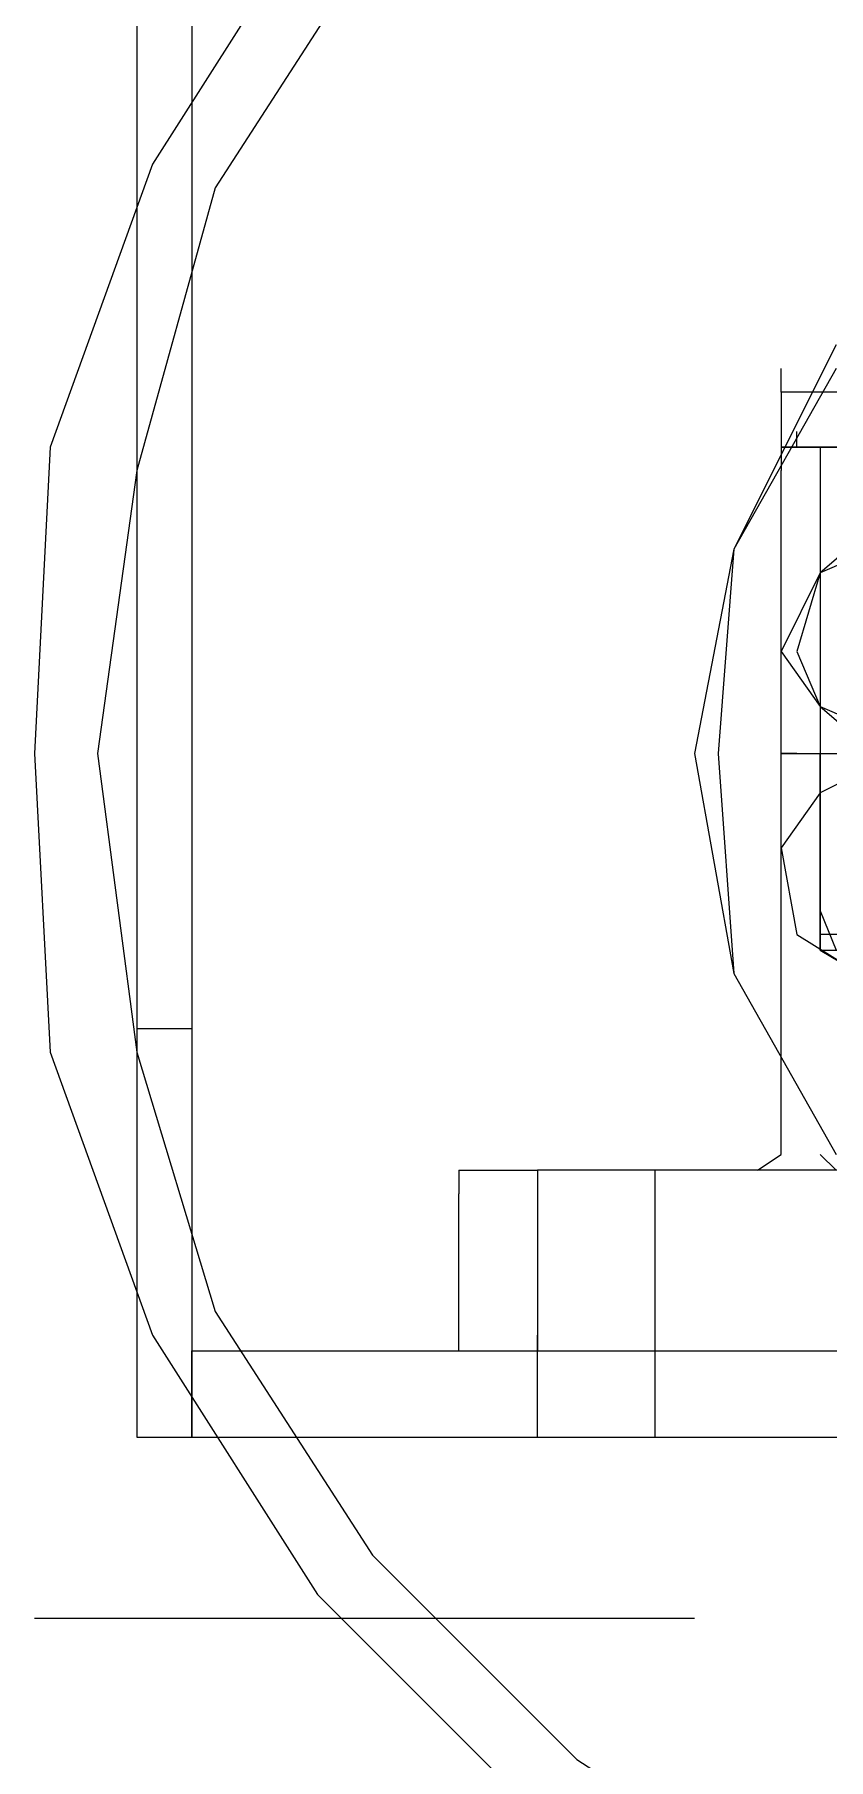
# Model space of a CAD drawing. Header units: millimetres. Extents: x 3220 to 226993, y 817 to 176024.
# Drawn here: x 158060.9 to 158207, y 88434.9 to 88752.4 of the extents above; entities that cross this region are included whole.
import ezdxf

# ---------------------------------------------------------------- set-up
doc = ezdxf.new("R2010")
doc.units = ezdxf.units.MM

# ---------------------------------------------------------------- blocks, each defined once
blk = doc.blocks.new('ligne broyage L 2')
at = {"color": 7, "linetype": 'Continuous', "lineweight": 5, "true_color": 0x000007}
for points in [[(-228.56, 11390.16), (-228.56, 10765.24), (-228.56, 10765.24)], [(-218.43, 11345.32), (-218.43, 10690.02), (-218.43, 10690.02)], [(-195.29, 10972.1), (-225.67, 10924.36), (-244.47, 10872.29), (-247.37, 10815.87), (-244.47, 10760.9), (-225.67, 10708.82), (-195.29, 10661.09), (-154.78, 10620.58), (-107.05, 10590.2), (-54.97, 10571.4), (0, 10564.17), (56.42, 10571.4), (108.49, 10590.2), (156.23, 10620.58), (196.73, 10661.09), (227.11, 10708.82), (244.47, 10760.9), (251.7, 10815.87), (244.47, 10872.29), (227.11, 10924.36), (196.73, 10972.1)], [(-185.16, 10964.87), (-214.09, 10920.02), (-228.56, 10867.95), (-235.79, 10815.87), (-228.56, 10760.9), (-214.09, 10713.16), (-185.16, 10668.32), (-147.55, 10630.71), (-102.71, 10601.78), (-50.63, 10582.97), (0, 10580.08), (52.08, 10582.97), (104.15, 10601.78), (149, 10630.71), (185.16, 10668.32), (215.54, 10713.16), (234.35, 10760.9), (237.24, 10815.87), (234.35, 10867.95), (215.54, 10920.02), (185.16, 10964.87)], [(-99.81, 10886.75), (-118.62, 10853.48), (-121.51, 10815.87), (-118.62, 10775.37), (-99.81, 10742.1)], [(-99.81, 10891.09), (-118.62, 10853.48), (-125.85, 10815.87), (-118.62, 10775.37), (-99.81, 10742.1)], [(-109.94, 10882.41), (-109.94, 10886.75)], [(-107.05, 10882.41), (-109.94, 10882.41)], [(-109.94, 10882.41), (-109.94, 10872.29)], [(-85.35, 10882.41), (-109.94, 10882.41), (-109.94, 10882.41)], [(-85.35, 10882.41), (-107.05, 10882.41)], [(-107.05, 10872.29), (-107.05, 10875.18)], [(-81.01, 10872.29), (-109.94, 10872.29), (-109.94, 10867.95)], [(-109.94, 10872.29), (-85.35, 10872.29), (-85.35, 10872.29)], [(-102.71, 10872.29), (-102.71, 10779.71), (-102.71, 10779.71)], [(-102.71, 10872.29), (-102.71, 10815.87)], [(-107.05, 10815.87), (-109.94, 10815.87), (-109.94, 10867.95)], [(-109.94, 10815.87), (-109.94, 10820.21)], [(-109.94, 10815.87), (-107.05, 10815.87)], [(-109.94, 10742.1), (-109.94, 10815.87)], [(-76.67, 10808.64), (-88.24, 10815.87), (-102.71, 10808.64), (-109.94, 10798.51), (-107.05, 10782.6), (-95.47, 10775.37), (-81.01, 10775.37), (-69.44, 10786.94)], [(-107.05, 10815.87), (-102.71, 10815.87)], [(-107.05, 10815.87), (-102.71, 10815.87), (-102.71, 10815.87)], [(-102.71, 10779.71), (-102.71, 10815.87), (-102.71, 10815.87)], [(-102.71, 10815.87), (-73.78, 10815.87), (-73.78, 10815.87)], [(-102.71, 10815.87), (-102.71, 10779.71), (-102.71, 10779.71)], [(-102.71, 10786.94), (-99.81, 10779.71), (-95.47, 10779.71), (-95.47, 10782.6)], [(-88.24, 10782.6), (-102.71, 10782.6)], [(-102.71, 10779.71), (-88.24, 10779.71)], [(-102.71, 10779.71), (-88.24, 10779.71)], [(-102.71, 10779.71), (-95.47, 10775.37)], [(-218.43, 10765.24), (-228.56, 10765.24), (-228.56, 10690.02)], [(-114.28, 10739.2), (-109.94, 10742.1), (-109.94, 10742.1)], [(-99.81, 10739.2), (-102.71, 10742.1)], [(-169.25, 10739.2), (-154.78, 10739.2), (-154.78, 10734.86)], [(-169.25, 10739.2), (-169.25, 10734.86), (-169.25, 10734.86)], [(-154.78, 10739.2), (-154.78, 10705.93)], [(-95.47, 10739.2), (-154.78, 10739.2)], [(-133.09, 10705.93), (-133.09, 10739.2)], [(-169.25, 10705.93), (-169.25, 10734.86)], [(-154.78, 10734.86), (-154.78, 10705.93)], [(-169.25, 10705.93), (-169.25, 10708.82), (-169.25, 10708.82)], [(-154.78, 10705.93), (-154.78, 10708.82), (-154.78, 10708.82)], [(-218.43, 10705.93), (222.77, 10705.93)], [(-218.43, 10690.02), (222.77, 10690.02), (222.77, 10705.93)], [(-218.43, 10690.02), (-218.43, 10705.93)], [(-154.78, 10690.02), (-154.78, 10705.93)], [(-154.78, 10690.02), (-154.78, 10705.93)], [(-133.09, 10690.02), (-133.09, 10705.93)], [(-133.09, 10690.02), (-133.09, 10705.93)], [(-228.56, 10690.02), (-218.43, 10690.02), (-218.43, 10690.02)], [(-247.37, 10656.75), (-125.85, 10656.75)]]:
    blk.add_lwpolyline(points, dxfattribs=at)
for points in [[(-69.44, 10834.68), (-76.67, 10849.14), (-92.58, 10857.82), (-102.71, 10849.14), (-109.94, 10834.68), (-102.71, 10824.55), (-92.58, 10815.87), (-76.67, 10824.55)], [(-73.78, 10834.68), (-76.67, 10849.14), (-92.58, 10853.48), (-102.71, 10849.14), (-107.05, 10834.68), (-102.71, 10824.55), (-92.58, 10820.21), (-76.67, 10824.55)], [(-73.78, 10834.68), (-76.67, 10849.14), (-92.58, 10853.48), (-102.71, 10849.14), (-107.05, 10834.68), (-102.71, 10824.55), (-92.58, 10820.21), (-76.67, 10824.55)], [(-73.78, 10834.68), (-76.67, 10849.14), (-92.58, 10853.48), (-102.71, 10849.14), (-107.05, 10834.68), (-102.71, 10824.55), (-92.58, 10820.21), (-76.67, 10824.55)]]:
    blk.add_lwpolyline(points, close=True, dxfattribs=at)

msp = doc.modelspace()

# ---------------------------------------------------------------- block references
msp.add_blockref('ligne broyage L 2', (158308.23, 77804.19))

doc.saveas('drawing.dxf')
